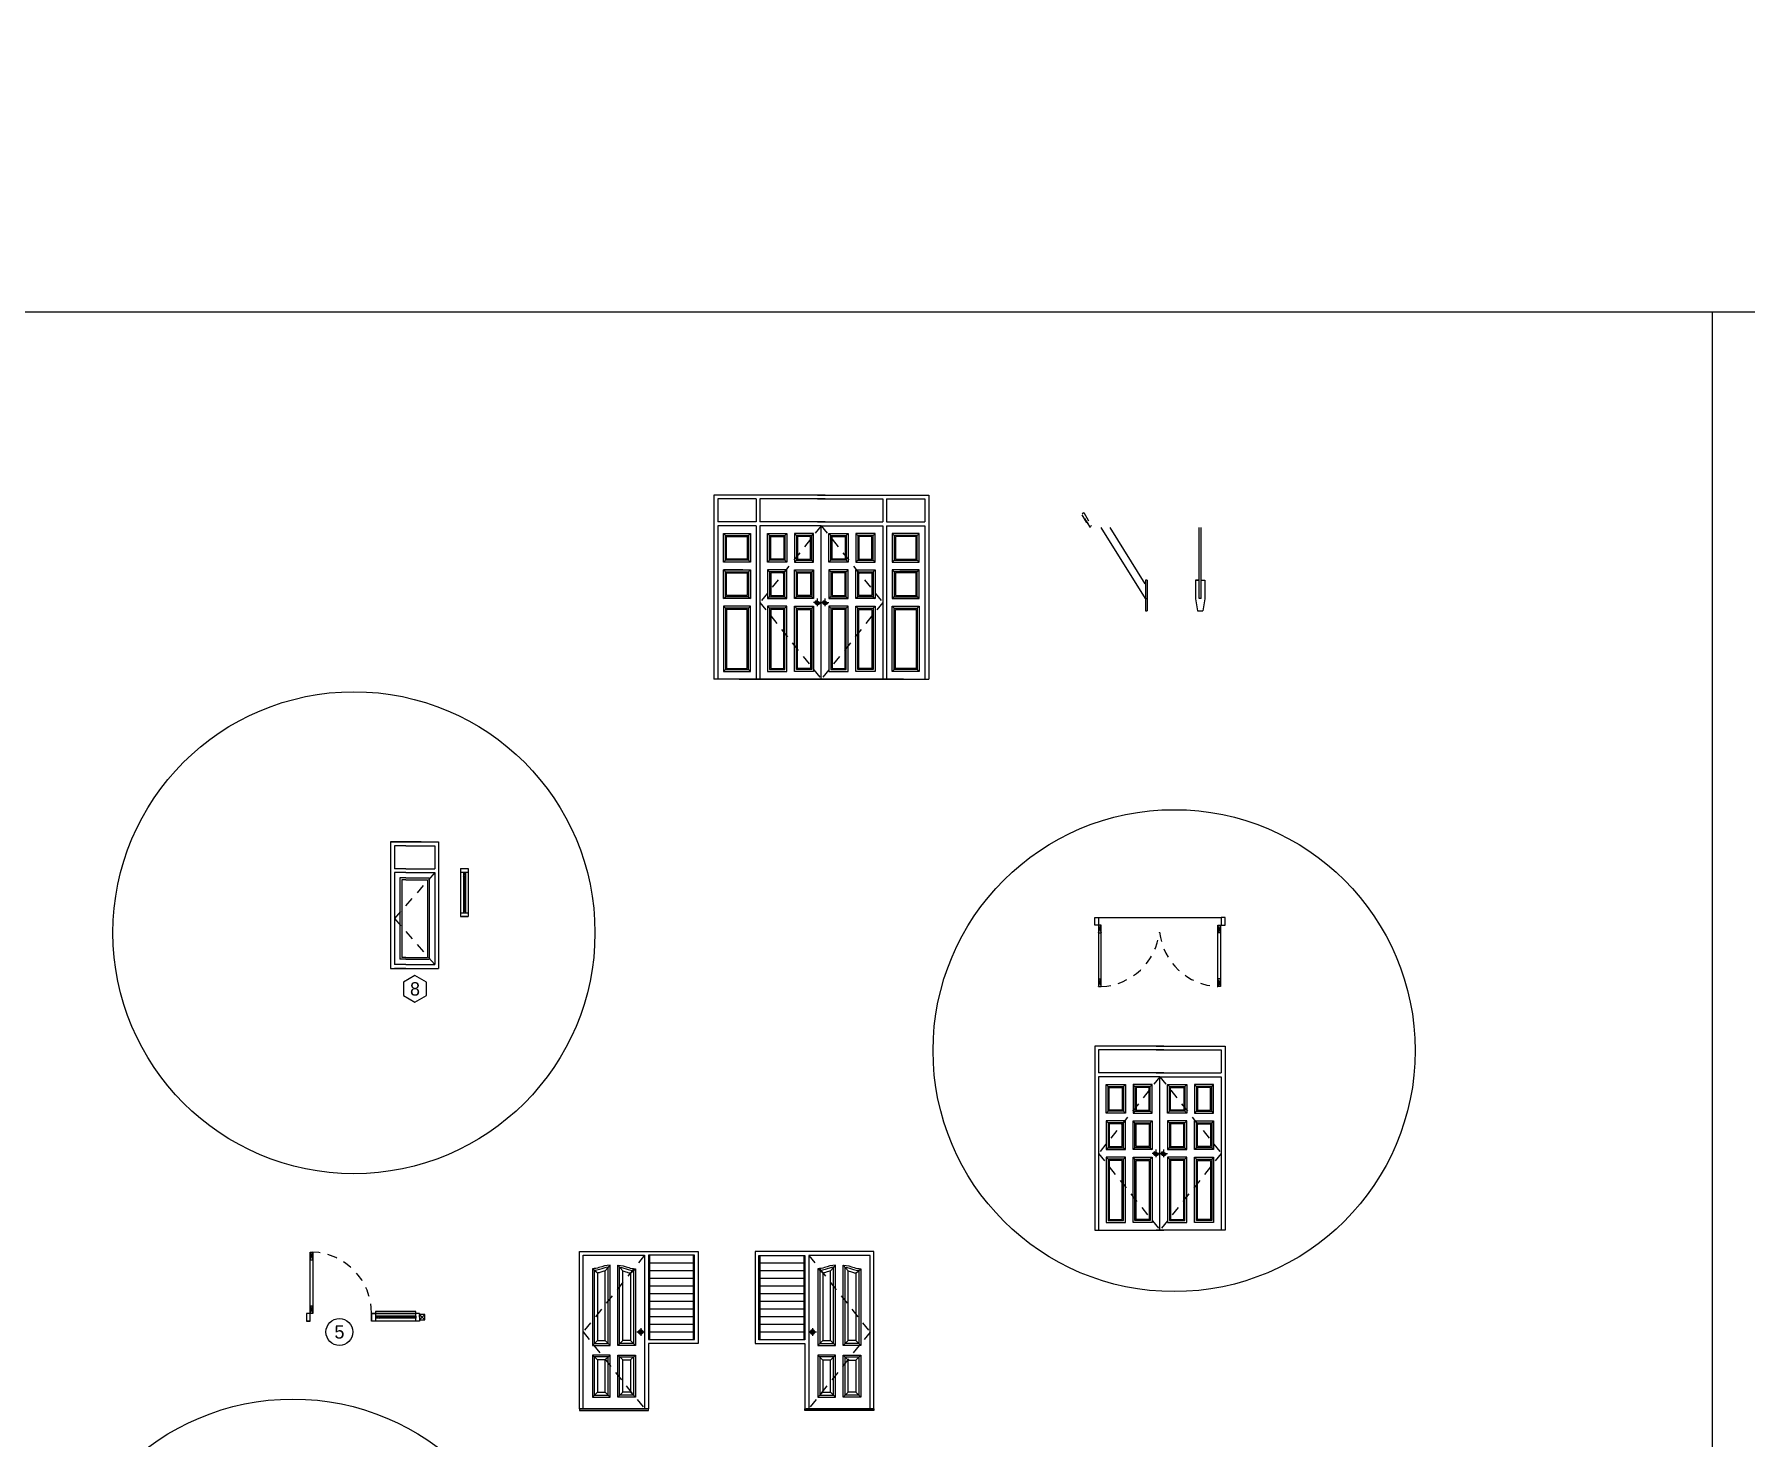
# Model space of a CAD drawing. Extents: x -287 to -119, y -973 to -362.
# Drawn here: x -241.59 to -219.28, y -486.24 to -467.94 of the extents above; entities that cross this region are included whole.
import ezdxf
from ezdxf.enums import TextEntityAlignment as Align

# ---------------------------------------------------------------- set-up
doc = ezdxf.new("R2010")
doc.units = 0
doc.header["$MEASUREMENT"] = 0
doc.linetypes.add('HIDDEN2', pattern=[0.1875, 0.125, -0.0625])
doc.layers.get('0').update_dxf_attribs({"linetype": 'CONTINUOUS'})
for name, color, linetype in [('D-W', 4, 'CONTINUOUS'), ('Hat', 14, 'CONTINUOUS'), ('sec', 16, 'HIDDEN2'), ('TXT', 6, 'CONTINUOUS'), ('WAL', 7, 'CONTINUOUS')]:
    doc.layers.add(name, color=color, linetype=linetype)
doc.styles.add('ROMANS', font='thai-a.shx')

# ---------------------------------------------------------------- blocks, each defined once
blk = doc.blocks.new('7884565')
at = {"layer": 'D-W', "color": 8, "linetype": 'HIDDEN2'}
for p, q in [((-441.02, -550.576), (-441.545, -551.176)), ((-441.545, -551.176), (-441.02, -551.776))]:
    blk.add_line(p, q, dxfattribs=at)
at = {"layer": 'WAL'}
for p, q in [((-441.595, -550.176), (-441.395, -550.176)), ((-441.595, -550.176), (-441.595, -551.826)), ((-441.395, -550.176), (-441.595, -550.176)), ((-441.545, -550.226), (-441.545, -550.526)), ((-441.395, -550.226), (-441.545, -550.226)), ((-441.195, -550.176), (-441.395, -550.176)), ((-441.395, -550.176), (-440.97, -550.176)), ((-441.395, -550.226), (-441.02, -550.226)), ((-441.02, -550.226), (-441.02, -550.526)), ((-440.97, -550.176), (-440.97, -551.826)), ((-441.395, -550.526), (-441.545, -550.526)), ((-441.395, -550.576), (-441.545, -550.576)), ((-441.395, -550.526), (-441.02, -550.526)), ((-441.395, -550.576), (-441.02, -550.576)), ((-441.595, -551.826), (-440.97, -551.826)), ((-441.395, -551.826), (-441.545, -551.826)), ((-441.395, -551.826), (-441.02, -551.826))]:
    blk.add_line(p, q, dxfattribs=at)
at = {"layer": 'WAL', "color": 8}
for p, q in [((-441.545, -550.576), (-441.545, -551.776)), ((-441.02, -550.576), (-441.02, -551.776)), ((-441.475, -550.646), (-441.475, -551.706)), ((-441.395, -550.646), (-441.475, -550.646)), ((-441.45, -550.671), (-441.45, -551.681)), ((-441.395, -550.671), (-441.45, -550.671)), ((-441.395, -550.646), (-441.09, -550.646)), ((-441.395, -550.671), (-441.115, -550.671)), ((-441.115, -550.671), (-441.115, -551.681)), ((-441.09, -550.646), (-441.09, -551.706)), ((-441.395, -551.706), (-441.475, -551.706)), ((-441.395, -551.681), (-441.45, -551.681)), ((-441.395, -551.681), (-441.115, -551.681)), ((-441.395, -551.706), (-441.09, -551.706)), ((-441.395, -551.776), (-441.545, -551.776)), ((-441.395, -551.776), (-441.02, -551.776))]:
    blk.add_line(p, q, dxfattribs=at)
blk = doc.blocks.new('21543')
at = {"color": 8}
for p, q in [((52.386, -559.596), (52.486, -559.596)), ((52.486, -559.646), (52.386, -559.646)), ((52.401, -559.596), (52.471, -559.596)), ((52.436, -560.121), (52.436, -559.696)), ((52.386, -560.171), (52.486, -560.171)), ((52.386, -560.221), (52.486, -560.221)), ((52.386, -560.221), (52.486, -560.221)), ((52.471, -560.221), (52.401, -560.221))]:
    blk.add_line(p, q, dxfattribs=at)
at = {"layer": 'D-W'}
for p, q in [((52.424, -559.646), (52.424, -560.171)), ((52.449, -559.646), (52.449, -560.171))]:
    blk.add_line(p, q, dxfattribs=at)
at = {"layer": 'WAL'}
for p, q in [((52.386, -559.596), (52.386, -560.221)), ((52.424, -559.646), (52.449, -559.646)), ((52.424, -559.646), (52.449, -559.696)), ((52.424, -559.696), (52.449, -559.646)), ((52.486, -559.596), (52.486, -560.221)), ((52.424, -560.121), (52.449, -560.121)), ((52.424, -560.171), (52.449, -560.121)), ((52.424, -560.121), (52.449, -560.171)), ((52.424, -560.171), (52.449, -560.171))]:
    blk.add_line(p, q, dxfattribs=at)
blk = doc.blocks.new('A$C53F6317C')
at = {"layer": 'D-W', "color": 8}
for p, q in [((0.1, 0.035), (0, 0)), ((0, 0.035), (0.1, 0))]:
    blk.add_line(p, q, dxfattribs=at)
at = {"layer": 'D-W'}
blk.add_line((0.1, 0.035), (0.1, 0), dxfattribs=at)
blk = doc.blocks.new('36531')
at = {"layer": 'D-W'}
for points in [[(51.393, -542.162), (51.393, -542.962), (51.428, -542.962), (51.428, -542.162)], [(52.983, -542.162), (52.983, -542.962), (52.948, -542.962), (52.948, -542.162)]]:
    blk.add_lwpolyline(points, close=True, dxfattribs=at)
at = {"layer": 'D-W', "color": 8, "linetype": 'HIDDEN2'}
for centre, start, end in [((51.392, -542.162), 272.5623, 353.5585), ((52.984, -542.162), 186.4415, 267.4377)]:
    blk.add_arc(centre, 0.801, start, end, dxfattribs=at)
at = {"layer": 'WAL'}
for p, q in [((51.393, -542.062), (52.993, -542.062)), ((51.428, -542.162), (51.343, -542.162)), ((51.428, -542.162), (51.343, -542.162)), ((52.948, -542.162), (53.043, -542.162)), ((52.948, -542.162), (53.043, -542.162))]:
    blk.add_line(p, q, dxfattribs=at)
at = {"layer": 'WAL', "color": 4}
for points in [[(51.343, -542.062), (51.393, -542.062), (51.393, -542.162), (51.343, -542.162)], [(51.343, -542.062), (51.393, -542.062), (51.393, -542.162), (51.343, -542.162)], [(53.043, -542.062), (52.993, -542.062), (52.993, -542.162), (53.043, -542.162)]]:
    blk.add_lwpolyline(points, close=True, dxfattribs=at)
at = {"layer": 'D-W', "extrusion": (0, 0, -1), "zscale": -1, "rotation": 270}
blk.add_blockref('A$C53F6317C', (-51.428, -542.162), dxfattribs=at)
at = {"layer": 'D-W', "extrusion": (0, 0, -1), "xscale": -1, "zscale": -1, "rotation": 90}
blk.add_blockref('A$C53F6317C', (-52.948, -542.162), dxfattribs=at)
at = {"layer": 'D-W', "rotation": 90}
blk.add_blockref('A$C53F6317C', (51.428, -542.962), dxfattribs=at)
at = {"layer": 'D-W', "xscale": -1, "rotation": 270}
blk.add_blockref('A$C53F6317C', (52.948, -542.962), dxfattribs=at)
blk = doc.blocks.new('peojb')
at = {"layer": 'WAL', "color": 8}
for p, q in [((542.75, -1928.915), (542.75, -1927.989)), ((542.775, -1928.915), (542.775, -1927.989))]:
    blk.add_line(p, q, dxfattribs=at)
at = {"layer": 'WAL'}
for p, q in [((542.7, -1928.674), (542.75, -1928.674)), ((542.75, -1928.674), (542.7, -1928.674)), ((542.75, -1928.674), (542.7, -1928.674)), ((542.7, -1928.674), (542.7, -1928.918)), ((542.775, -1928.674), (542.825, -1928.674)), ((542.825, -1928.674), (542.825, -1928.918)), ((542.7, -1928.918), (542.726, -1929.074)), ((542.726, -1929.074), (542.798, -1929.074)), ((542.775, -1928.915), (542.75, -1928.915)), ((542.825, -1928.918), (542.798, -1929.074))]:
    blk.add_line(p, q, dxfattribs=at)
blk = doc.blocks.new('hegiohg')
at = {"layer": 'sec', "color": 14}
blk.add_lwpolyline([(541.223, -1927.804), (541.245, -1927.791), (541.345, -1927.965), (541.323, -1927.977)], close=True, dxfattribs=at)
at = {"layer": 'WAL', "color": 8}
for p, q in [((542.048, -1928.915), (541.472, -1927.989)), ((542.047, -1928.724), (541.59, -1927.989))]:
    blk.add_line(p, q, dxfattribs=at)
at = {"layer": 'WAL'}
for p, q in [((542.073, -1928.674), (542.048, -1928.674)), ((542.048, -1928.674), (542.048, -1928.874)), ((542.048, -1928.874), (542.048, -1929.074)), ((542.073, -1928.674), (542.059, -1928.674)), ((542.073, -1928.674), (542.073, -1929.074)), ((542.048, -1928.915), (542.073, -1928.915)), ((542.048, -1929.074), (542.073, -1929.074))]:
    blk.add_line(p, q, dxfattribs=at)
blk.add_lwpolyline([(541.221, -1927.825), (541.274, -1927.917), (541.288, -1927.917), (541.33, -1927.989)], dxfattribs=at)
blk = doc.blocks.new('2135')
at = {"layer": 'D-W'}
for p, q in [((-453.243, -551.426), (-453.843, -551.426)), ((-453.243, -552.526), (-453.243, -551.426)), ((-453.193, -551.376), (-453.193, -552.576)), ((-453.843, -552.526), (-453.243, -552.526)), ((-453.193, -552.576), (-453.843, -552.576))]:
    blk.add_line(p, q, dxfattribs=at)
at = {"layer": 'D-W', "color": 8}
for p, q in [((-453.828, -551.426), (-453.828, -552.526)), ((-453.258, -551.426), (-453.258, -552.526)), ((-454.508, -551.659), (-454.573, -551.601)), ((-454.408, -551.63), (-454.343, -551.554)), ((-454.178, -551.63), (-454.243, -551.554)), ((-454.078, -551.659), (-454.013, -551.601)), ((-453.843, -551.526), (-453.243, -551.526)), ((-453.843, -551.626), (-453.243, -551.626)), ((-453.843, -551.726), (-453.243, -551.726)), ((-453.843, -551.826), (-453.243, -551.826)), ((-453.843, -551.926), (-453.243, -551.926)), ((-453.843, -552.026), (-453.243, -552.026)), ((-453.843, -552.126), (-453.243, -552.126)), ((-453.943, -552.376), (-453.943, -552.476)), ((-453.843, -552.226), (-453.243, -552.226)), ((-453.843, -552.326), (-453.243, -552.326)), ((-454.508, -552.536), (-454.573, -552.601)), ((-454.408, -552.536), (-454.343, -552.601)), ((-454.178, -552.536), (-454.243, -552.601)), ((-454.078, -552.536), (-454.013, -552.601)), ((-453.993, -552.426), (-453.893, -552.426)), ((-453.843, -552.426), (-453.243, -552.426)), ((-454.508, -552.791), (-454.573, -552.726)), ((-454.408, -552.791), (-454.343, -552.726)), ((-454.178, -552.791), (-454.243, -552.726)), ((-454.078, -552.791), (-454.013, -552.726)), ((-454.508, -553.211), (-454.573, -553.276)), ((-454.408, -553.211), (-454.343, -553.276)), ((-454.178, -553.211), (-454.243, -553.276)), ((-454.078, -553.211), (-454.013, -553.276))]:
    blk.add_line(p, q, dxfattribs=at)
at = {"layer": 'D-W'}
for points in [[(-454.693, -553.426), (-454.743, -553.426), (-454.743, -551.376), (-453.193, -551.376)], [(-453.843, -551.426), (-453.843, -552.526)], [(-453.843, -552.576), (-453.843, -553.426), (-453.893, -553.426)]]:
    blk.add_lwpolyline(points, dxfattribs=at)
for points in [[(-453.893, -553.426), (-454.693, -553.426), (-454.693, -551.426), (-453.893, -551.426)], [(-454.343, -552.726), (-454.573, -552.726), (-454.573, -553.276), (-454.343, -553.276)], [(-454.243, -552.726), (-454.013, -552.726), (-454.013, -553.276), (-454.243, -553.276)]]:
    blk.add_lwpolyline(points, close=True, dxfattribs=at)
at = {"layer": 'D-W', "color": 8, "linetype": 'HIDDEN2'}
blk.add_lwpolyline([(-453.893, -551.426), (-454.693, -552.426), (-453.893, -553.426)], dxfattribs=at)
at = {"layer": 'D-W'}
for points in [[(-454.343, -551.554, 0.065894), (-454.487, -551.586, -0.071333), (-454.573, -551.601), (-454.573, -552.601), (-454.343, -552.601)], [(-454.243, -551.554, -0.065894), (-454.1, -551.586, 0.071333), (-454.013, -551.601), (-454.013, -552.601), (-454.243, -552.601)]]:
    blk.add_lwpolyline(points, format="xyb", close=True, dxfattribs=at)
at = {"layer": 'D-W', "color": 8}
for points in [[(-454.368, -551.582, 0.053231), (-454.479, -551.61, -0.053507), (-454.548, -551.625), (-454.548, -552.576), (-454.368, -552.576)], [(-454.408, -551.63, 0.030061), (-454.465, -551.647, -0.029782), (-454.508, -551.659), (-454.508, -552.536), (-454.408, -552.536)], [(-454.218, -551.582, -0.053231), (-454.108, -551.61, 0.053507), (-454.038, -551.625), (-454.038, -552.576), (-454.218, -552.576)], [(-454.178, -551.63, -0.030061), (-454.121, -551.647, 0.029782), (-454.078, -551.659), (-454.078, -552.536), (-454.178, -552.536)]]:
    blk.add_lwpolyline(points, format="xyb", close=True, dxfattribs=at)
for points in [[(-454.368, -552.751), (-454.548, -552.751), (-454.548, -553.251), (-454.368, -553.251)], [(-454.408, -552.791), (-454.508, -552.791), (-454.508, -553.211), (-454.408, -553.211)], [(-454.218, -552.751), (-454.038, -552.751), (-454.038, -553.251), (-454.218, -553.251)], [(-454.178, -552.791), (-454.078, -552.791), (-454.078, -553.211), (-454.178, -553.211)]]:
    blk.add_lwpolyline(points, close=True, dxfattribs=at)
for radius in [0.03, 0.015]:
    blk.add_circle((-453.943, -552.426), radius, dxfattribs=at)
at = {"layer": 'WAL'}
for p, q in [((-454.743, -553.426), (-454.743, -553.451)), ((-454.743, -553.426), (-453.859, -553.426)), ((-454.743, -553.451), (-453.843, -553.451)), ((-453.843, -553.451), (-453.843, -553.426))]:
    blk.add_line(p, q, dxfattribs=at)
blk = doc.blocks.new('365')
at = {"color": 8}
for p, q in [((-369.024, -225.927), (-369.124, -225.927)), ((-369.124, -225.977), (-369.024, -225.977)), ((-369.074, -226.452), (-369.074, -226.027)), ((-369.024, -226.502), (-369.124, -226.502)), ((-369.024, -226.552), (-369.124, -226.552))]:
    blk.add_line(p, q, dxfattribs=at)
at = {"layer": 'D-W'}
for p, q in [((-369.086, -225.977), (-369.086, -226.502)), ((-369.061, -225.977), (-369.061, -226.502)), ((-369.024, -226.502), (-369.024, -225.977))]:
    blk.add_line(p, q, dxfattribs=at)
at = {"layer": 'WAL'}
for p, q in [((-369.124, -225.927), (-369.124, -226.552)), ((-369.061, -226.027), (-369.086, -225.977)), ((-369.061, -225.977), (-369.086, -226.027)), ((-369.061, -225.977), (-369.086, -225.977)), ((-369.024, -225.927), (-369.024, -226.552)), ((-369.061, -226.027), (-369.086, -226.027)), ((-369.061, -226.452), (-369.086, -226.502)), ((-369.061, -226.502), (-369.086, -226.452)), ((-369.061, -226.452), (-369.086, -226.452)), ((-369.061, -226.502), (-369.086, -226.502))]:
    blk.add_line(p, q, dxfattribs=at)
blk = doc.blocks.new('23154')
at = {"layer": 'Hat'}
for p, q in [((-366.366, -434.669), (-366.436, -434.669)), ((-366.436, -434.669), (-366.436, -434.739)), ((-366.366, -434.669), (-366.436, -434.739)), ((-366.436, -434.669), (-366.366, -434.739)), ((-366.436, -434.704), (-366.436, -434.669)), ((-366.436, -434.739), (-366.366, -434.739)), ((-366.366, -434.739), (-366.366, -434.669))]:
    blk.add_line(p, q, dxfattribs=at)

msp = doc.modelspace()

# ---------------------------------------------------------------- linework, layer by layer
at = {"layer": 'D-W'}
for p, q in [((-232.6797, -473.9996), (-232.6797, -474.2996)), ((-231.2797, -473.9496), (-232.1797, -473.9496)), ((-232.1297, -473.9996), (-232.1297, -474.2996)), ((-231.2797, -473.9996), (-232.1297, -473.9996)), ((-231.3797, -473.9496), (-230.4797, -473.9496)), ((-231.3797, -473.9996), (-230.5297, -473.9996)), ((-230.5297, -473.9996), (-230.5297, -474.2996)), ((-229.9797, -473.9996), (-229.9797, -474.2996)), ((-232.7297, -474.2996), (-232.7297, -476.3496)), ((-231.2797, -474.2996), (-232.1297, -474.2996)), ((-231.3797, -474.2996), (-230.5297, -474.2996)), ((-229.9297, -474.2996), (-229.9297, -476.3496)), ((-232.6797, -474.3496), (-232.6797, -476.3496)), ((-232.6047, -474.4496), (-232.2547, -474.4496)), ((-232.6047, -474.8246), (-232.6047, -474.4496)), ((-232.3995, -474.4496), (-232.2547, -474.4496)), ((-232.2547, -474.4496), (-232.2547, -474.8246)), ((-232.2547, -474.4496), (-232.2547, -474.8246)), ((-232.1797, -474.3496), (-232.1797, -476.3496)), ((-231.3297, -474.3496), (-232.1297, -474.3496)), ((-232.1297, -474.3496), (-232.1297, -476.3496)), ((-232.0297, -474.4496), (-231.7797, -474.4496)), ((-232.0297, -474.8246), (-232.0297, -474.4496)), ((-231.7797, -474.4496), (-231.7797, -474.8246)), ((-231.4297, -474.4496), (-231.6797, -474.4496)), ((-231.6797, -474.4496), (-231.6797, -474.8246)), ((-231.4297, -474.8246), (-231.4297, -474.4496)), ((-231.3297, -476.3496), (-231.3297, -474.3496)), ((-231.3297, -476.3496), (-231.3297, -474.3496)), ((-231.3297, -474.3496), (-230.5297, -474.3496)), ((-231.2297, -474.4496), (-230.9797, -474.4496)), ((-231.2297, -474.8246), (-231.2297, -474.4496)), ((-230.9797, -474.4496), (-230.9797, -474.8246)), ((-230.6297, -474.4496), (-230.8797, -474.4496)), ((-230.8797, -474.4496), (-230.8797, -474.8246)), ((-230.6297, -474.8246), (-230.6297, -474.4496)), ((-230.5297, -474.3496), (-230.5297, -476.3496)), ((-230.4797, -474.3496), (-230.4797, -476.3496)), ((-230.0547, -474.4496), (-230.4047, -474.4496)), ((-230.4047, -474.4496), (-230.4047, -474.8246)), ((-230.0547, -474.8246), (-230.0547, -474.4496)), ((-229.9797, -474.3496), (-229.9797, -476.3496)), ((-232.2547, -474.8246), (-232.6047, -474.8246)), ((-232.3547, -474.9246), (-232.6047, -474.9246)), ((-232.6047, -474.9246), (-232.2547, -474.9246)), ((-232.6047, -475.2996), (-232.6047, -474.9246)), ((-232.2547, -474.8246), (-232.3995, -474.8246)), ((-232.3547, -474.9246), (-232.3995, -474.9246)), ((-232.3995, -474.9246), (-232.2547, -474.9246)), ((-232.2547, -474.9246), (-232.2547, -475.2996)), ((-232.2547, -474.9246), (-232.2547, -475.2996)), ((-231.7797, -474.8246), (-232.0297, -474.8246)), ((-231.7797, -474.9246), (-232.0297, -474.9246)), ((-232.0297, -474.9246), (-232.0297, -475.2996)), ((-231.7797, -475.2996), (-231.7797, -474.9246)), ((-231.6797, -474.8246), (-231.4297, -474.8246)), ((-231.6797, -475.2996), (-231.6797, -474.9246)), ((-231.6797, -474.9246), (-231.4297, -474.9246)), ((-231.4297, -474.9246), (-231.4297, -475.2996)), ((-230.9797, -474.8246), (-231.2297, -474.8246)), ((-230.9797, -474.9246), (-231.2297, -474.9246)), ((-231.2297, -474.9246), (-231.2297, -475.2996)), ((-230.9797, -475.2996), (-230.9797, -474.9246)), ((-230.8797, -474.8246), (-230.6297, -474.8246)), ((-230.8797, -475.2996), (-230.8797, -474.9246)), ((-230.8797, -474.9246), (-230.6297, -474.9246)), ((-230.6297, -474.9246), (-230.6297, -475.2996)), ((-230.4047, -474.8246), (-230.0547, -474.8246)), ((-230.0547, -474.9246), (-230.4047, -474.9246)), ((-230.4047, -474.9246), (-230.4047, -475.2996)), ((-230.3047, -474.9246), (-230.0547, -474.9246)), ((-230.0547, -475.2996), (-230.0547, -474.9246)), ((-232.2547, -475.2996), (-232.6047, -475.2996)), ((-232.2547, -475.3996), (-232.6047, -475.3996)), ((-232.6047, -475.3996), (-232.6047, -476.2496)), ((-232.2547, -475.2996), (-232.3995, -475.2996)), ((-232.2547, -475.3996), (-232.3995, -475.3996)), ((-232.2547, -476.2496), (-232.2547, -475.3996)), ((-232.2547, -476.2496), (-232.2547, -475.3996)), ((-232.0297, -475.2996), (-231.7797, -475.2996)), ((-231.7797, -475.3996), (-232.0297, -475.3996)), ((-232.0297, -475.3996), (-232.0297, -476.2496)), ((-231.7797, -476.2496), (-231.7797, -475.3996)), ((-231.4297, -475.2996), (-231.6797, -475.2996)), ((-231.6797, -476.2496), (-231.6797, -475.3996)), ((-231.6797, -475.3996), (-231.4297, -475.3996)), ((-231.4297, -475.3996), (-231.4297, -476.2496)), ((-231.2297, -475.2996), (-230.9797, -475.2996)), ((-230.9797, -475.3996), (-231.2297, -475.3996)), ((-231.2297, -475.3996), (-231.2297, -476.2496)), ((-230.9797, -476.2496), (-230.9797, -475.3996)), ((-230.6297, -475.2996), (-230.8797, -475.2996)), ((-230.8797, -476.2496), (-230.8797, -475.3996)), ((-230.8797, -475.3996), (-230.6297, -475.3996)), ((-230.6297, -475.3996), (-230.6297, -476.2496)), ((-230.4047, -475.2996), (-230.0547, -475.2996)), ((-230.4047, -476.2496), (-230.4047, -475.3996)), ((-230.4047, -475.3996), (-230.0547, -475.3996)), ((-230.0547, -475.3996), (-230.0547, -476.2496)), ((-232.6047, -476.2496), (-232.2547, -476.2496)), ((-232.3995, -476.2496), (-232.2547, -476.2496)), ((-232.0297, -476.2496), (-231.7797, -476.2496)), ((-231.4297, -476.2496), (-231.6797, -476.2496)), ((-231.2297, -476.2496), (-230.9797, -476.2496)), ((-230.6297, -476.2496), (-230.8797, -476.2496)), ((-230.0547, -476.2496), (-230.4047, -476.2496)), ((-232.1797, -476.3496), (-231.2797, -476.3496)), ((-232.1297, -476.3496), (-231.3297, -476.3496)), ((-230.4797, -476.3496), (-231.3797, -476.3496)), ((-230.5297, -476.3496), (-231.3297, -476.3496)), ((-226.8661, -481.1336), (-227.7661, -481.1336)), ((-227.7161, -481.1836), (-227.7161, -481.4836)), ((-226.8661, -481.1836), (-227.7161, -481.1836)), ((-226.9661, -481.1336), (-226.0661, -481.1336)), ((-226.9661, -481.1836), (-226.1161, -481.1836)), ((-226.1161, -481.1836), (-226.1161, -481.4836)), ((-227.7661, -481.5336), (-227.7661, -483.5336)), ((-226.8661, -481.4836), (-227.7161, -481.4836)), ((-226.9161, -481.5336), (-227.7161, -481.5336)), ((-227.7161, -481.5336), (-227.7161, -483.5336)), ((-227.6161, -481.6336), (-227.3661, -481.6336)), ((-227.6161, -482.0086), (-227.6161, -481.6336)), ((-227.3661, -481.6336), (-227.3661, -482.0086)), ((-227.0161, -481.6336), (-227.2661, -481.6336)), ((-227.2661, -481.6336), (-227.2661, -482.0086)), ((-227.0161, -482.0086), (-227.0161, -481.6336)), ((-226.9661, -481.4836), (-226.1161, -481.4836)), ((-226.9161, -483.5336), (-226.9161, -481.5336)), ((-226.9161, -483.5336), (-226.9161, -481.5336)), ((-226.9161, -481.5336), (-226.1161, -481.5336)), ((-226.8161, -481.6336), (-226.5661, -481.6336)), ((-226.8161, -482.0086), (-226.8161, -481.6336)), ((-226.5661, -481.6336), (-226.5661, -482.0086)), ((-226.2161, -481.6336), (-226.4661, -481.6336)), ((-226.4661, -481.6336), (-226.4661, -482.0086)), ((-226.2161, -482.0086), (-226.2161, -481.6336)), ((-226.1161, -481.5336), (-226.1161, -483.5336)), ((-226.0661, -481.5336), (-226.0661, -483.5336)), ((-227.3661, -482.0086), (-227.6161, -482.0086)), ((-227.3661, -482.1086), (-227.6161, -482.1086)), ((-227.6161, -482.1086), (-227.6161, -482.4836)), ((-227.3661, -482.4836), (-227.3661, -482.1086)), ((-227.2661, -482.0086), (-227.0161, -482.0086)), ((-227.2661, -482.4836), (-227.2661, -482.1086)), ((-227.2661, -482.1086), (-227.0161, -482.1086)), ((-227.0161, -482.1086), (-227.0161, -482.4836)), ((-226.5661, -482.0086), (-226.8161, -482.0086)), ((-226.5661, -482.1086), (-226.8161, -482.1086)), ((-226.8161, -482.1086), (-226.8161, -482.4836)), ((-226.5661, -482.4836), (-226.5661, -482.1086)), ((-226.4661, -482.0086), (-226.2161, -482.0086)), ((-226.4661, -482.4836), (-226.4661, -482.1086)), ((-226.4661, -482.1086), (-226.2161, -482.1086)), ((-226.2161, -482.1086), (-226.2161, -482.4836)), ((-227.6161, -482.4836), (-227.3661, -482.4836)), ((-227.0161, -482.4836), (-227.2661, -482.4836)), ((-226.8161, -482.4836), (-226.5661, -482.4836)), ((-226.2161, -482.4836), (-226.4661, -482.4836)), ((-227.3661, -482.5836), (-227.6161, -482.5836)), ((-227.6161, -482.5836), (-227.6161, -483.4336)), ((-227.3661, -483.4336), (-227.3661, -482.5836)), ((-227.2661, -483.4336), (-227.2661, -482.5836)), ((-227.2661, -482.5836), (-227.0161, -482.5836)), ((-227.0161, -482.5836), (-227.0161, -483.4336)), ((-226.5661, -482.5836), (-226.8161, -482.5836)), ((-226.8161, -482.5836), (-226.8161, -483.4336)), ((-226.5661, -483.4336), (-226.5661, -482.5836)), ((-226.4661, -483.4336), (-226.4661, -482.5836)), ((-226.4661, -482.5836), (-226.2161, -482.5836)), ((-226.2161, -482.5836), (-226.2161, -483.4336)), ((-227.6161, -483.4336), (-227.3661, -483.4336)), ((-227.0161, -483.4336), (-227.2661, -483.4336)), ((-226.8161, -483.4336), (-226.5661, -483.4336)), ((-226.2161, -483.4336), (-226.4661, -483.4336)), ((-227.7661, -483.5336), (-226.8661, -483.5336)), ((-227.7161, -483.5336), (-226.9161, -483.5336)), ((-226.0661, -483.5336), (-226.9661, -483.5336)), ((-226.1161, -483.5336), (-226.9161, -483.5336)), ((-232.194, -483.8119), (-232.194, -485.0119)), ((-232.144, -484.9619), (-232.144, -483.8619)), ((-232.144, -483.8619), (-231.544, -483.8619)), ((-231.544, -484.9619), (-232.144, -484.9619)), ((-232.194, -485.0119), (-231.544, -485.0119))]:
    msp.add_line(p, q, dxfattribs=at)
at = {"layer": 'D-W', "color": 8}
for p, q in [((-232.5797, -474.4746), (-232.6047, -474.4496)), ((-232.5797, -474.4746), (-232.2797, -474.4746)), ((-232.5797, -474.7996), (-232.5797, -474.4746)), ((-232.5647, -474.4896), (-232.2947, -474.4896)), ((-232.5647, -474.7846), (-232.5647, -474.4896)), ((-232.3995, -474.4746), (-232.2797, -474.4746)), ((-232.3995, -474.4896), (-232.2947, -474.4896)), ((-232.2947, -474.4896), (-232.2947, -474.7846)), ((-232.2947, -474.4896), (-232.2947, -474.7846)), ((-232.2797, -474.4746), (-232.2547, -474.4496)), ((-232.2797, -474.4746), (-232.2547, -474.4496)), ((-232.2797, -474.4746), (-232.2797, -474.7996)), ((-232.2797, -474.4746), (-232.2797, -474.7996)), ((-232.0047, -474.4746), (-232.0297, -474.4496)), ((-232.0047, -474.4746), (-231.8047, -474.4746)), ((-232.0047, -474.7996), (-232.0047, -474.4746)), ((-231.9897, -474.4896), (-231.8197, -474.4896)), ((-231.9897, -474.7846), (-231.9897, -474.4896)), ((-231.8197, -474.4896), (-231.8197, -474.7846)), ((-231.8047, -474.4746), (-231.7797, -474.4496)), ((-231.8047, -474.4746), (-231.8047, -474.7996)), ((-231.6547, -474.4746), (-231.6797, -474.4496)), ((-231.4547, -474.4746), (-231.6547, -474.4746)), ((-231.6547, -474.4746), (-231.6547, -474.7996)), ((-231.4697, -474.4896), (-231.6397, -474.4896)), ((-231.6397, -474.4896), (-231.6397, -474.7846)), ((-231.4697, -474.7846), (-231.4697, -474.4896)), ((-231.4547, -474.4746), (-231.4297, -474.4496)), ((-231.4547, -474.7996), (-231.4547, -474.4746)), ((-231.2047, -474.4746), (-231.2297, -474.4496)), ((-231.2047, -474.4746), (-231.0047, -474.4746)), ((-231.2047, -474.7996), (-231.2047, -474.4746)), ((-231.1897, -474.4896), (-231.0197, -474.4896)), ((-231.1897, -474.7846), (-231.1897, -474.4896)), ((-231.0197, -474.4896), (-231.0197, -474.7846)), ((-231.0047, -474.4746), (-230.9797, -474.4496)), ((-231.0047, -474.4746), (-231.0047, -474.7996)), ((-230.8547, -474.4746), (-230.8797, -474.4496)), ((-230.6547, -474.4746), (-230.8547, -474.4746)), ((-230.8547, -474.4746), (-230.8547, -474.7996)), ((-230.6697, -474.4896), (-230.8397, -474.4896)), ((-230.8397, -474.4896), (-230.8397, -474.7846)), ((-230.6697, -474.7846), (-230.6697, -474.4896)), ((-230.6547, -474.4746), (-230.6297, -474.4496)), ((-230.6547, -474.7996), (-230.6547, -474.4746)), ((-230.3797, -474.4746), (-230.4047, -474.4496)), ((-230.0797, -474.4746), (-230.3797, -474.4746)), ((-230.3797, -474.4746), (-230.3797, -474.7996)), ((-230.0947, -474.4896), (-230.3647, -474.4896)), ((-230.3647, -474.4896), (-230.3647, -474.7846)), ((-230.0947, -474.7846), (-230.0947, -474.4896)), ((-230.0797, -474.4746), (-230.0547, -474.4496)), ((-230.0797, -474.7996), (-230.0797, -474.4746)), ((-232.6047, -474.8246), (-232.5797, -474.7996)), ((-232.5797, -474.9496), (-232.6047, -474.9246)), ((-232.2797, -474.7996), (-232.5797, -474.7996)), ((-232.5797, -474.9496), (-232.2797, -474.9496)), ((-232.5797, -475.2746), (-232.5797, -474.9496)), ((-232.2947, -474.7846), (-232.5647, -474.7846)), ((-232.5647, -474.9646), (-232.2947, -474.9646)), ((-232.5647, -475.2596), (-232.5647, -474.9646)), ((-232.2947, -474.7846), (-232.3995, -474.7846)), ((-232.2797, -474.7996), (-232.3995, -474.7996)), ((-232.3995, -474.9496), (-232.2797, -474.9496)), ((-232.3995, -474.9646), (-232.2947, -474.9646)), ((-232.2947, -474.9646), (-232.2947, -475.2596)), ((-232.2947, -474.9646), (-232.2947, -475.2596)), ((-232.2797, -474.7996), (-232.2547, -474.8246)), ((-232.2797, -474.7996), (-232.2547, -474.8246)), ((-232.2797, -474.9496), (-232.2547, -474.9246)), ((-232.2797, -474.9496), (-232.2547, -474.9246)), ((-232.2797, -474.9496), (-232.2797, -475.2746)), ((-232.2797, -474.9496), (-232.2797, -475.2746)), ((-232.0297, -474.8246), (-232.0047, -474.7996)), ((-232.0297, -474.9246), (-232.0047, -474.9496)), ((-231.8047, -474.7996), (-232.0047, -474.7996)), ((-231.8047, -474.9496), (-232.0047, -474.9496)), ((-232.0047, -474.9496), (-232.0047, -475.2746)), ((-231.8197, -474.7846), (-231.9897, -474.7846)), ((-231.8197, -474.9646), (-231.9897, -474.9646)), ((-231.9897, -474.9646), (-231.9897, -475.2596)), ((-231.8197, -475.2596), (-231.8197, -474.9646)), ((-231.8047, -474.7996), (-231.7797, -474.8246)), ((-231.8047, -474.9496), (-231.7797, -474.9246)), ((-231.8047, -475.2746), (-231.8047, -474.9496)), ((-231.6547, -474.7996), (-231.6797, -474.8246)), ((-231.6547, -474.9496), (-231.6797, -474.9246)), ((-231.6547, -474.7996), (-231.4547, -474.7996)), ((-231.6547, -475.2746), (-231.6547, -474.9496)), ((-231.6547, -474.9496), (-231.4547, -474.9496)), ((-231.6397, -474.7846), (-231.4697, -474.7846)), ((-231.6397, -475.2596), (-231.6397, -474.9646)), ((-231.6397, -474.9646), (-231.4697, -474.9646)), ((-231.4697, -474.9646), (-231.4697, -475.2596)), ((-231.4297, -474.8246), (-231.4547, -474.7996)), ((-231.4297, -474.9246), (-231.4547, -474.9496)), ((-231.4547, -474.9496), (-231.4547, -475.2746)), ((-231.2297, -474.8246), (-231.2047, -474.7996)), ((-231.2297, -474.9246), (-231.2047, -474.9496)), ((-231.0047, -474.7996), (-231.2047, -474.7996)), ((-231.0047, -474.9496), (-231.2047, -474.9496)), ((-231.2047, -474.9496), (-231.2047, -475.2746)), ((-231.0197, -474.7846), (-231.1897, -474.7846)), ((-231.0197, -474.9646), (-231.1897, -474.9646)), ((-231.1897, -474.9646), (-231.1897, -475.2596)), ((-231.0197, -475.2596), (-231.0197, -474.9646)), ((-231.0047, -474.7996), (-230.9797, -474.8246)), ((-231.0047, -474.9496), (-230.9797, -474.9246)), ((-231.0047, -475.2746), (-231.0047, -474.9496)), ((-230.8547, -474.7996), (-230.8797, -474.8246)), ((-230.8547, -474.9496), (-230.8797, -474.9246)), ((-230.8547, -474.7996), (-230.6547, -474.7996)), ((-230.8547, -475.2746), (-230.8547, -474.9496)), ((-230.8547, -474.9496), (-230.6547, -474.9496)), ((-230.8397, -474.7846), (-230.6697, -474.7846)), ((-230.8397, -475.2596), (-230.8397, -474.9646)), ((-230.8397, -474.9646), (-230.6697, -474.9646)), ((-230.6697, -474.9646), (-230.6697, -475.2596)), ((-230.6297, -474.8246), (-230.6547, -474.7996)), ((-230.6297, -474.9246), (-230.6547, -474.9496)), ((-230.6547, -474.9496), (-230.6547, -475.2746)), ((-230.3797, -474.7996), (-230.4047, -474.8246)), ((-230.3797, -474.9496), (-230.4047, -474.9246)), ((-230.3797, -474.7996), (-230.0797, -474.7996)), ((-230.0797, -474.9496), (-230.3797, -474.9496)), ((-230.3797, -474.9496), (-230.3797, -475.2746)), ((-230.3647, -474.7846), (-230.0947, -474.7846)), ((-230.0947, -474.9646), (-230.3647, -474.9646)), ((-230.3647, -474.9646), (-230.3647, -475.2596)), ((-230.0947, -475.2596), (-230.0947, -474.9646)), ((-230.0547, -474.8246), (-230.0797, -474.7996)), ((-230.0797, -474.9496), (-230.0547, -474.9246)), ((-230.0797, -475.2746), (-230.0797, -474.9496)), ((-232.6047, -475.2996), (-232.5797, -475.2746)), ((-232.6047, -475.3996), (-232.5797, -475.4246)), ((-232.2797, -475.2746), (-232.5797, -475.2746)), ((-232.2947, -475.2596), (-232.5647, -475.2596)), ((-232.2947, -475.2596), (-232.3995, -475.2596)), ((-232.2797, -475.2746), (-232.3995, -475.2746)), ((-232.2797, -475.2746), (-232.2547, -475.2996)), ((-232.2797, -475.2746), (-232.2547, -475.2996)), ((-232.2797, -475.4246), (-232.2547, -475.3996)), ((-232.2797, -475.4246), (-232.2547, -475.3996)), ((-232.0047, -475.2746), (-232.0297, -475.2996)), ((-232.0297, -475.3996), (-232.0047, -475.4246)), ((-232.0047, -475.2746), (-231.8047, -475.2746)), ((-231.9897, -475.2596), (-231.8197, -475.2596)), ((-231.8047, -475.2746), (-231.7797, -475.2996)), ((-231.8047, -475.4246), (-231.7797, -475.3996)), ((-231.6547, -475.2746), (-231.6797, -475.2996)), ((-231.6547, -475.4246), (-231.6797, -475.3996)), ((-231.4547, -475.2746), (-231.6547, -475.2746)), ((-231.4697, -475.2596), (-231.6397, -475.2596)), ((-231.4547, -475.2746), (-231.4297, -475.2996)), ((-231.4297, -475.3996), (-231.4547, -475.4246)), ((-231.2047, -475.2746), (-231.2297, -475.2996)), ((-231.2297, -475.3996), (-231.2047, -475.4246)), ((-231.2047, -475.2746), (-231.0047, -475.2746)), ((-231.1897, -475.2596), (-231.0197, -475.2596)), ((-231.0047, -475.2746), (-230.9797, -475.2996)), ((-231.0047, -475.4246), (-230.9797, -475.3996)), ((-230.8547, -475.2746), (-230.8797, -475.2996)), ((-230.8547, -475.4246), (-230.8797, -475.3996)), ((-230.6547, -475.2746), (-230.8547, -475.2746)), ((-230.6697, -475.2596), (-230.8397, -475.2596)), ((-230.6547, -475.2746), (-230.6297, -475.2996)), ((-230.6297, -475.3996), (-230.6547, -475.4246)), ((-230.3797, -475.2746), (-230.4047, -475.2996)), ((-230.3797, -475.4246), (-230.4047, -475.3996)), ((-230.3797, -475.2746), (-230.0797, -475.2746)), ((-230.3647, -475.2596), (-230.0947, -475.2596)), ((-230.0547, -475.2996), (-230.0797, -475.2746)), ((-230.0547, -475.3996), (-230.0797, -475.4246)), ((-232.2797, -475.4246), (-232.5797, -475.4246)), ((-232.5797, -475.4246), (-232.5797, -476.2246)), ((-232.2947, -475.4396), (-232.5647, -475.4396)), ((-232.5647, -475.4396), (-232.5647, -476.2096)), ((-232.2797, -475.4246), (-232.3995, -475.4246)), ((-232.2947, -475.4396), (-232.3995, -475.4396)), ((-232.2947, -476.2096), (-232.2947, -475.4396)), ((-232.2947, -476.2096), (-232.2947, -475.4396)), ((-232.2797, -476.2246), (-232.2797, -475.4246)), ((-232.2797, -476.2246), (-232.2797, -475.4246)), ((-231.8047, -475.4246), (-232.0047, -475.4246)), ((-232.0047, -475.4246), (-232.0047, -476.2246)), ((-231.8197, -475.4396), (-231.9897, -475.4396)), ((-231.9897, -475.4396), (-231.9897, -476.2096)), ((-231.8197, -476.2096), (-231.8197, -475.4396)), ((-231.8047, -476.2246), (-231.8047, -475.4246)), ((-231.6547, -476.2246), (-231.6547, -475.4246)), ((-231.6547, -475.4246), (-231.4547, -475.4246)), ((-231.6397, -476.2096), (-231.6397, -475.4396)), ((-231.6397, -475.4396), (-231.4697, -475.4396)), ((-231.4697, -475.4396), (-231.4697, -476.2096)), ((-231.4547, -475.4246), (-231.4547, -476.2246)), ((-231.0047, -475.4246), (-231.2047, -475.4246)), ((-231.2047, -475.4246), (-231.2047, -476.2246)), ((-231.0197, -475.4396), (-231.1897, -475.4396)), ((-231.1897, -475.4396), (-231.1897, -476.2096)), ((-231.0197, -476.2096), (-231.0197, -475.4396)), ((-231.0047, -476.2246), (-231.0047, -475.4246)), ((-230.8547, -476.2246), (-230.8547, -475.4246)), ((-230.8547, -475.4246), (-230.6547, -475.4246)), ((-230.8397, -476.2096), (-230.8397, -475.4396)), ((-230.8397, -475.4396), (-230.6697, -475.4396)), ((-230.6697, -475.4396), (-230.6697, -476.2096)), ((-230.6547, -475.4246), (-230.6547, -476.2246)), ((-230.3797, -476.2246), (-230.3797, -475.4246)), ((-230.3797, -475.4246), (-230.0797, -475.4246)), ((-230.3647, -476.2096), (-230.3647, -475.4396)), ((-230.3647, -475.4396), (-230.0947, -475.4396)), ((-230.0947, -475.4396), (-230.0947, -476.2096)), ((-230.0797, -475.4246), (-230.0797, -476.2246)), ((-232.5797, -476.2246), (-232.6047, -476.2496)), ((-232.5797, -476.2246), (-232.2797, -476.2246)), ((-232.5647, -476.2096), (-232.2947, -476.2096)), ((-232.3995, -476.2096), (-232.2947, -476.2096)), ((-232.3995, -476.2246), (-232.2797, -476.2246)), ((-232.2797, -476.2246), (-232.2547, -476.2496)), ((-232.2797, -476.2246), (-232.2547, -476.2496)), ((-232.0047, -476.2246), (-231.8047, -476.2246)), ((-231.9897, -476.2096), (-231.8197, -476.2096)), ((-231.4547, -476.2246), (-231.6547, -476.2246)), ((-231.4697, -476.2096), (-231.6397, -476.2096)), ((-231.2047, -476.2246), (-231.0047, -476.2246)), ((-231.1897, -476.2096), (-231.0197, -476.2096)), ((-230.6547, -476.2246), (-230.8547, -476.2246)), ((-230.6697, -476.2096), (-230.8397, -476.2096)), ((-230.3797, -476.2246), (-230.4047, -476.2496)), ((-230.0797, -476.2246), (-230.3797, -476.2246)), ((-230.0947, -476.2096), (-230.3647, -476.2096)), ((-230.0797, -476.2246), (-230.0547, -476.2496)), ((-227.5911, -481.6586), (-227.6161, -481.6336)), ((-227.5911, -481.6586), (-227.3911, -481.6586)), ((-227.5911, -481.9836), (-227.5911, -481.6586)), ((-227.3911, -481.6586), (-227.3661, -481.6336)), ((-227.3911, -481.6586), (-227.3911, -481.9836)), ((-227.2411, -481.6586), (-227.2661, -481.6336)), ((-227.0411, -481.6586), (-227.2411, -481.6586)), ((-227.2411, -481.6586), (-227.2411, -481.9836)), ((-227.0411, -481.6586), (-227.0161, -481.6336)), ((-227.0411, -481.9836), (-227.0411, -481.6586)), ((-226.7911, -481.6586), (-226.8161, -481.6336)), ((-226.7911, -481.6586), (-226.5911, -481.6586)), ((-226.7911, -481.9836), (-226.7911, -481.6586)), ((-226.5911, -481.6586), (-226.5661, -481.6336)), ((-226.5911, -481.6586), (-226.5911, -481.9836)), ((-226.4411, -481.6586), (-226.4661, -481.6336)), ((-226.2411, -481.6586), (-226.4411, -481.6586)), ((-226.4411, -481.6586), (-226.4411, -481.9836)), ((-226.2411, -481.6586), (-226.2161, -481.6336)), ((-226.2411, -481.9836), (-226.2411, -481.6586)), ((-227.5761, -481.6736), (-227.4061, -481.6736)), ((-227.5761, -481.9686), (-227.5761, -481.6736)), ((-227.4061, -481.6736), (-227.4061, -481.9686)), ((-227.0561, -481.6736), (-227.2261, -481.6736)), ((-227.2261, -481.6736), (-227.2261, -481.9686)), ((-227.0561, -481.9686), (-227.0561, -481.6736)), ((-226.7761, -481.6736), (-226.6061, -481.6736)), ((-226.7761, -481.9686), (-226.7761, -481.6736)), ((-226.6061, -481.6736), (-226.6061, -481.9686)), ((-226.2561, -481.6736), (-226.4261, -481.6736)), ((-226.4261, -481.6736), (-226.4261, -481.9686)), ((-226.2561, -481.9686), (-226.2561, -481.6736)), ((-227.6161, -482.0086), (-227.5911, -481.9836)), ((-227.6161, -482.1086), (-227.5911, -482.1336)), ((-227.3911, -481.9836), (-227.5911, -481.9836)), ((-227.4061, -481.9686), (-227.5761, -481.9686)), ((-227.3911, -481.9836), (-227.3661, -482.0086)), ((-227.3911, -482.1336), (-227.3661, -482.1086)), ((-227.2411, -481.9836), (-227.2661, -482.0086)), ((-227.2411, -482.1336), (-227.2661, -482.1086)), ((-227.2411, -481.9836), (-227.0411, -481.9836)), ((-227.2261, -481.9686), (-227.0561, -481.9686)), ((-227.0161, -482.0086), (-227.0411, -481.9836)), ((-227.0161, -482.1086), (-227.0411, -482.1336)), ((-226.8161, -482.0086), (-226.7911, -481.9836)), ((-226.8161, -482.1086), (-226.7911, -482.1336)), ((-226.5911, -481.9836), (-226.7911, -481.9836)), ((-226.6061, -481.9686), (-226.7761, -481.9686)), ((-226.5911, -481.9836), (-226.5661, -482.0086)), ((-226.5911, -482.1336), (-226.5661, -482.1086)), ((-226.4411, -481.9836), (-226.4661, -482.0086)), ((-226.4411, -482.1336), (-226.4661, -482.1086)), ((-226.4411, -481.9836), (-226.2411, -481.9836)), ((-226.4261, -481.9686), (-226.2561, -481.9686)), ((-226.2161, -482.0086), (-226.2411, -481.9836)), ((-226.2161, -482.1086), (-226.2411, -482.1336)), ((-227.3911, -482.1336), (-227.5911, -482.1336)), ((-227.5911, -482.1336), (-227.5911, -482.4586)), ((-227.4061, -482.1486), (-227.5761, -482.1486)), ((-227.5761, -482.1486), (-227.5761, -482.4436)), ((-227.4061, -482.4436), (-227.4061, -482.1486)), ((-227.3911, -482.4586), (-227.3911, -482.1336)), ((-227.2411, -482.4586), (-227.2411, -482.1336)), ((-227.2411, -482.1336), (-227.0411, -482.1336)), ((-227.2261, -482.4436), (-227.2261, -482.1486)), ((-227.2261, -482.1486), (-227.0561, -482.1486)), ((-227.0561, -482.1486), (-227.0561, -482.4436)), ((-227.0411, -482.1336), (-227.0411, -482.4586)), ((-226.5911, -482.1336), (-226.7911, -482.1336)), ((-226.7911, -482.1336), (-226.7911, -482.4586)), ((-226.6061, -482.1486), (-226.7761, -482.1486)), ((-226.7761, -482.1486), (-226.7761, -482.4436)), ((-226.6061, -482.4436), (-226.6061, -482.1486)), ((-226.5911, -482.4586), (-226.5911, -482.1336)), ((-226.4411, -482.4586), (-226.4411, -482.1336)), ((-226.4411, -482.1336), (-226.2411, -482.1336)), ((-226.4261, -482.4436), (-226.4261, -482.1486)), ((-226.4261, -482.1486), (-226.2561, -482.1486)), ((-226.2561, -482.1486), (-226.2561, -482.4436)), ((-226.2411, -482.1336), (-226.2411, -482.4586)), ((-227.5911, -482.4586), (-227.6161, -482.4836)), ((-227.5911, -482.4586), (-227.3911, -482.4586)), ((-227.5761, -482.4436), (-227.4061, -482.4436)), ((-227.3911, -482.4586), (-227.3661, -482.4836)), ((-227.2411, -482.4586), (-227.2661, -482.4836)), ((-227.0411, -482.4586), (-227.2411, -482.4586)), ((-227.0561, -482.4436), (-227.2261, -482.4436)), ((-227.0411, -482.4586), (-227.0161, -482.4836)), ((-226.7911, -482.4586), (-226.8161, -482.4836)), ((-226.7911, -482.4586), (-226.5911, -482.4586)), ((-226.7761, -482.4436), (-226.6061, -482.4436)), ((-226.5911, -482.4586), (-226.5661, -482.4836)), ((-226.4411, -482.4586), (-226.4661, -482.4836)), ((-226.2411, -482.4586), (-226.4411, -482.4586)), ((-226.2561, -482.4436), (-226.4261, -482.4436)), ((-226.2411, -482.4586), (-226.2161, -482.4836)), ((-227.6161, -482.5836), (-227.5911, -482.6086)), ((-227.3911, -482.6086), (-227.5911, -482.6086)), ((-227.5911, -482.6086), (-227.5911, -483.4086)), ((-227.4061, -482.6236), (-227.5761, -482.6236)), ((-227.5761, -482.6236), (-227.5761, -483.3936)), ((-227.4061, -483.3936), (-227.4061, -482.6236)), ((-227.3911, -482.6086), (-227.3661, -482.5836)), ((-227.3911, -483.4086), (-227.3911, -482.6086)), ((-227.2411, -482.6086), (-227.2661, -482.5836)), ((-227.2411, -483.4086), (-227.2411, -482.6086)), ((-227.2411, -482.6086), (-227.0411, -482.6086)), ((-227.2261, -483.3936), (-227.2261, -482.6236)), ((-227.2261, -482.6236), (-227.0561, -482.6236)), ((-227.0561, -482.6236), (-227.0561, -483.3936)), ((-227.0161, -482.5836), (-227.0411, -482.6086)), ((-227.0411, -482.6086), (-227.0411, -483.4086)), ((-226.8161, -482.5836), (-226.7911, -482.6086)), ((-226.5911, -482.6086), (-226.7911, -482.6086)), ((-226.7911, -482.6086), (-226.7911, -483.4086)), ((-226.6061, -482.6236), (-226.7761, -482.6236)), ((-226.7761, -482.6236), (-226.7761, -483.3936)), ((-226.6061, -483.3936), (-226.6061, -482.6236)), ((-226.5911, -482.6086), (-226.5661, -482.5836)), ((-226.5911, -483.4086), (-226.5911, -482.6086)), ((-226.4411, -482.6086), (-226.4661, -482.5836)), ((-226.4411, -483.4086), (-226.4411, -482.6086)), ((-226.4411, -482.6086), (-226.2411, -482.6086)), ((-226.4261, -483.3936), (-226.4261, -482.6236)), ((-226.4261, -482.6236), (-226.2561, -482.6236)), ((-226.2561, -482.6236), (-226.2561, -483.3936)), ((-226.2161, -482.5836), (-226.2411, -482.6086)), ((-226.2411, -482.6086), (-226.2411, -483.4086)), ((-227.5911, -483.4086), (-227.3911, -483.4086)), ((-227.5761, -483.3936), (-227.4061, -483.3936)), ((-227.0411, -483.4086), (-227.2411, -483.4086)), ((-227.0561, -483.3936), (-227.2261, -483.3936)), ((-226.7911, -483.4086), (-226.5911, -483.4086)), ((-226.7761, -483.3936), (-226.6061, -483.3936)), ((-226.2411, -483.4086), (-226.4411, -483.4086)), ((-226.2561, -483.3936), (-226.4261, -483.3936)), ((-232.129, -483.8619), (-232.129, -484.9619)), ((-231.559, -483.8619), (-231.559, -484.9619)), ((-231.544, -483.9619), (-232.144, -483.9619)), ((-231.544, -484.0619), (-232.144, -484.0619)), ((-231.309, -484.0944), (-231.374, -484.0369)), ((-231.209, -484.0655), (-231.144, -483.9892)), ((-230.979, -484.0655), (-231.044, -483.9892)), ((-230.879, -484.0944), (-230.814, -484.0369)), ((-231.544, -484.1619), (-232.144, -484.1619)), ((-231.544, -484.2619), (-232.144, -484.2619)), ((-231.544, -484.3619), (-232.144, -484.3619)), ((-231.544, -484.4619), (-232.144, -484.4619)), ((-231.544, -484.5619), (-232.144, -484.5619)), ((-231.544, -484.6619), (-232.144, -484.6619)), ((-231.544, -484.7619), (-232.144, -484.7619)), ((-231.544, -484.8619), (-232.144, -484.8619)), ((-231.394, -484.8619), (-231.494, -484.8619)), ((-231.444, -484.8119), (-231.444, -484.9119)), ((-231.309, -484.9719), (-231.374, -485.0369)), ((-231.209, -484.9719), (-231.144, -485.0369)), ((-230.979, -484.9719), (-231.044, -485.0369)), ((-230.879, -484.9719), (-230.814, -485.0369)), ((-231.309, -485.2269), (-231.374, -485.1619)), ((-231.209, -485.2269), (-231.144, -485.1619)), ((-230.979, -485.2269), (-231.044, -485.1619)), ((-230.879, -485.2269), (-230.814, -485.1619)), ((-231.309, -485.6469), (-231.374, -485.7119)), ((-231.209, -485.6469), (-231.144, -485.7119)), ((-230.979, -485.6469), (-231.044, -485.7119)), ((-230.879, -485.6469), (-230.814, -485.7119))]:
    msp.add_line(p, q, dxfattribs=at)
at = {"layer": 'D-W', "color": 8, "linetype": 'HIDDEN2'}
for p, q in [((-231.3297, -474.3496), (-232.1297, -475.3496)), ((-231.3297, -474.3496), (-230.5297, -475.3496)), ((-232.1297, -475.3496), (-231.3297, -476.3496)), ((-231.3297, -475.3496), (-231.4297, -475.3496)), ((-231.3797, -475.3996), (-231.3797, -475.2996)), ((-231.3297, -475.3496), (-231.2297, -475.3496)), ((-230.5297, -475.3496), (-231.3297, -476.3496)), ((-231.2797, -475.3996), (-231.2797, -475.2996)), ((-226.9161, -481.5336), (-227.7161, -482.5336)), ((-226.9161, -481.5336), (-226.1161, -482.5336)), ((-227.7161, -482.5336), (-226.9161, -483.5336)), ((-226.9161, -482.5336), (-227.0161, -482.5336)), ((-226.9661, -482.5836), (-226.9661, -482.4836)), ((-226.9161, -482.5336), (-226.8161, -482.5336)), ((-226.1161, -482.5336), (-226.9161, -483.5336)), ((-226.8661, -482.5836), (-226.8661, -482.4836))]:
    msp.add_line(p, q, dxfattribs=at)
at = {"layer": 'D-W'}
for points in [[(-237.9917, -484.6193), (-237.9917, -483.8193), (-237.9567, -483.8193), (-237.9567, -484.6193)], [(-231.494, -485.8619), (-230.694, -485.8619), (-230.694, -483.8619), (-231.494, -483.8619)], [(-237.1917, -484.6193), (-237.1417, -484.6193), (-237.1417, -484.7193), (-237.1917, -484.7193)], [(-231.144, -485.1619), (-231.374, -485.1619), (-231.374, -485.7119), (-231.144, -485.7119)], [(-231.044, -485.1619), (-230.814, -485.1619), (-230.814, -485.7119), (-231.044, -485.7119)]]:
    msp.add_lwpolyline(points, close=True, dxfattribs=at)
for points in [[(-230.694, -485.8619), (-230.644, -485.8619), (-230.644, -483.8119), (-232.194, -483.8119)], [(-231.544, -483.8619), (-231.544, -484.9619)], [(-231.544, -485.0119), (-231.544, -485.8619), (-231.494, -485.8619)]]:
    msp.add_lwpolyline(points, dxfattribs=at)
at = {"layer": 'D-W', "color": 8, "linetype": 'HIDDEN2'}
msp.add_lwpolyline([(-231.494, -483.8619), (-230.694, -484.8619), (-231.494, -485.8619)], dxfattribs=at)
at = {"layer": 'D-W'}
for points in [[(-231.144, -483.9892, 0.0658943), (-231.2875, -484.0214, -0.0713327), (-231.374, -484.0369), (-231.374, -485.0369), (-231.144, -485.0369)], [(-231.044, -483.9892, -0.0658943), (-230.9006, -484.0214, 0.0713327), (-230.814, -484.0369), (-230.814, -485.0369), (-231.044, -485.0369)]]:
    msp.add_lwpolyline(points, format="xyb", close=True, dxfattribs=at)
at = {"layer": 'D-W', "color": 8}
for points in [[(-231.169, -484.0172, 0.0532305), (-231.2793, -484.045, -0.0535071), (-231.349, -484.0602), (-231.349, -485.0119), (-231.169, -485.0119)], [(-231.209, -484.0655, 0.0300613), (-231.266, -484.0827, -0.0297825), (-231.309, -484.0944), (-231.309, -484.9719), (-231.209, -484.9719)], [(-231.019, -484.0172, -0.0532305), (-230.9088, -484.045, 0.0535071), (-230.839, -484.0602), (-230.839, -485.0119), (-231.019, -485.0119)], [(-230.979, -484.0655, -0.0300613), (-230.9221, -484.0827, 0.0297825), (-230.879, -484.0944), (-230.879, -484.9719), (-230.979, -484.9719)]]:
    msp.add_lwpolyline(points, format="xyb", close=True, dxfattribs=at)
for points in [[(-231.169, -485.1869), (-231.349, -485.1869), (-231.349, -485.6869), (-231.169, -485.6869)], [(-231.209, -485.2269), (-231.309, -485.2269), (-231.309, -485.6469), (-231.209, -485.6469)], [(-231.019, -485.1869), (-230.839, -485.1869), (-230.839, -485.6869), (-231.019, -485.6869)], [(-230.979, -485.2269), (-230.879, -485.2269), (-230.879, -485.6469), (-230.979, -485.6469)]]:
    msp.add_lwpolyline(points, close=True, dxfattribs=at)
at = {"layer": 'D-W', "color": 8, "linetype": 'HIDDEN2'}
for centre, radius in [((-231.3797, -475.3496), 0.03), ((-231.3797, -475.3496), 0.015), ((-231.2797, -475.3496), 0.03), ((-231.2797, -475.3496), 0.015), ((-226.9661, -482.5336), 0.03), ((-226.9661, -482.5336), 0.015), ((-226.8661, -482.5336), 0.03), ((-226.8661, -482.5336), 0.015)]:
    msp.add_circle(centre, radius, dxfattribs=at)
at = {"layer": 'D-W', "color": 8}
for radius in [0.03, 0.015]:
    msp.add_circle((-231.444, -484.8619), radius, dxfattribs=at)
at = {"layer": 'D-W', "color": 8, "linetype": 'HIDDEN2'}
msp.add_arc((-237.9925, -484.6193), 0.8008, 0, 87.43768, dxfattribs=at)
at = {"layer": 'TXT', "color": 10}
msp.add_lwpolyline([(-236.6259, -480.2128), (-236.7775, -480.3003), (-236.7775, -480.4753), (-236.6259, -480.5628), (-236.4744, -480.4753), (-236.4744, -480.3003)], close=True, dxfattribs=at)
msp.add_circle((-237.6113, -484.8614), 0.175, dxfattribs=at)
at = {"layer": 'WAL'}
for p, q in [((-232.7297, -473.9496), (-232.7297, -476.3496)), ((-232.1797, -473.9496), (-232.7297, -473.9496)), ((-232.7297, -473.9496), (-232.7297, -476.3496)), ((-232.1797, -473.9996), (-232.6797, -473.9996)), ((-232.1797, -473.9496), (-232.3995, -473.9496)), ((-232.1797, -473.9996), (-232.3995, -473.9996)), ((-232.1797, -473.9996), (-232.1797, -474.2996)), ((-230.4797, -473.9496), (-229.9297, -473.9496)), ((-230.4797, -473.9996), (-230.4797, -474.2996)), ((-230.4797, -473.9996), (-229.9797, -473.9996)), ((-229.9297, -473.9496), (-229.9297, -476.3496)), ((-229.9297, -473.9496), (-229.9297, -476.3496)), ((-232.1797, -474.2996), (-232.6797, -474.2996)), ((-232.1797, -474.2996), (-232.3995, -474.2996)), ((-230.4797, -474.2996), (-229.9797, -474.2996)), ((-232.1797, -474.3496), (-232.6797, -474.3496)), ((-232.1797, -474.3496), (-232.3995, -474.3496)), ((-232.1797, -474.3496), (-232.1797, -476.3496)), ((-230.4797, -474.3496), (-230.4797, -476.3496)), ((-230.4797, -474.3496), (-229.9797, -474.3496)), ((-230.2599, -476.3496), (-232.7297, -476.3496)), ((-232.1797, -476.3496), (-232.7297, -476.3496)), ((-232.3995, -476.3496), (-229.9297, -476.3496)), ((-232.1797, -476.3496), (-232.3995, -476.3496)), ((-230.4797, -476.3496), (-229.9297, -476.3496)), ((-227.7661, -481.1336), (-227.7661, -481.4836)), ((-227.7661, -481.1836), (-227.7661, -483.5336)), ((-226.0661, -481.1336), (-226.0661, -483.5336)), ((-226.0661, -481.1836), (-226.0661, -481.4836)), ((-237.9567, -484.6193), (-238.0417, -484.6193)), ((-237.9917, -484.7193), (-238.0417, -484.7193)), ((-238.0417, -484.7193), (-237.9917, -484.7193)), ((-238.0417, -484.7193), (-237.9917, -484.7193)), ((-238.0417, -484.7193), (-237.9917, -484.7193)), ((-237.9917, -484.7193), (-238.0417, -484.7193)), ((-238.0417, -484.7193), (-237.9917, -484.7193)), ((-236.6167, -484.5943), (-237.1411, -484.5943)), ((-237.1411, -484.5943), (-237.1411, -484.6193)), ((-236.6167, -484.6193), (-236.6167, -484.5943)), ((-231.5442, -485.8869), (-231.5442, -485.8619)), ((-230.644, -485.8869), (-231.5442, -485.8869)), ((-230.644, -485.8619), (-231.5284, -485.8619)), ((-230.644, -485.8619), (-230.644, -485.8869))]:
    msp.add_line(p, q, dxfattribs=at)
for points in [[(-286.9305, -376.7663), (-146.6435, -376.7663), (-146.6435, -471.5639), (-286.9305, -471.5639)], [(-219.7123, -471.5639), (-264.5167, -471.5639), (-264.5167, -502.5477), (-219.7123, -502.5477)]]:
    msp.add_lwpolyline(points, close=True, dxfattribs=at)
at = {"layer": 'WAL', "color": 4}
msp.add_lwpolyline([(-238.0417, -484.7193), (-237.9917, -484.7193), (-237.9917, -484.6193), (-238.0417, -484.6193)], close=True, dxfattribs=at)
at = {"layer": 'WAL'}
for centre in [(-237.4216, -479.6554), (-226.731, -481.1931), (-238.2167, -488.8777)]:
    msp.add_circle(centre, 3.1417, dxfattribs=at)

# ---------------------------------------------------------------- block references
at = {"layer": 'D-W', "extrusion": (0, 0, -1), "zscale": -1, "rotation": 270}
msp.add_blockref('A$C53F6317C', (237.9567, -483.8193), dxfattribs=at)
at = {"layer": 'D-W', "rotation": 90}
msp.add_blockref('A$C53F6317C', (-237.9567, -484.6193), dxfattribs=at)
at = {"layer": 'Hat'}
msp.add_blockref('23154', (129.8695, -49.9657), dxfattribs=at)
at = {"layer": 'WAL'}
for name, p in [('hegiohg', (-769.1535, 1453.6159)), ('peojb', (-769.1535, 1453.6159)), ('7884565', (204.6507, 71.704)), ('21543', (-288.4181, 80.7764)), ('36531', (-279.1094, 62.6047)), ('2135', (220.2594, 67.5646))]:
    msp.add_blockref(name, p, dxfattribs=at)
at = {"layer": 'WAL', "xscale": -1, "rotation": 270}
msp.add_blockref('365', (-10.6393, -115.5958), dxfattribs=at)

# ---------------------------------------------------------------- texts
at = {"layer": 'TXT', "color": 3, "style": 'ROMANS'}
for s, p in [('8', (-236.6259, -480.3878)), ('5', (-237.6113, -484.8614))]:
    msp.add_text(s, height=0.175, dxfattribs=at).set_placement(p, align=Align.MIDDLE)

doc.saveas('drawing.dxf')
